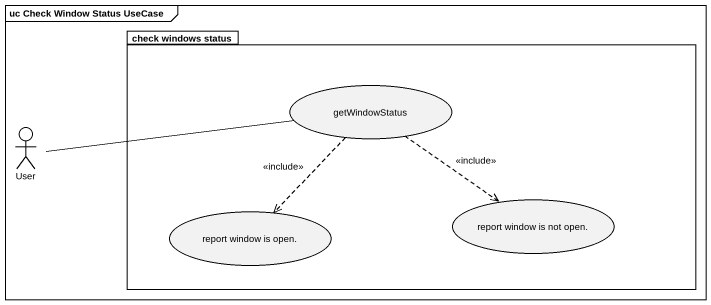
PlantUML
@startuml
mainframe uc Check Window Status UseCase
package "check windows status" as check_windows_status {
  usecase getWindowStatus
  usecase "report window is not open." as report_window_is_not_open
  usecase "report window is open." as report_window_is_open
}
actor User
getWindowStatus ..> report_window_is_not_open : <<include>>
getWindowStatus ..> report_window_is_open : <<include>>
User -right- getWindowStatus
@enduml
